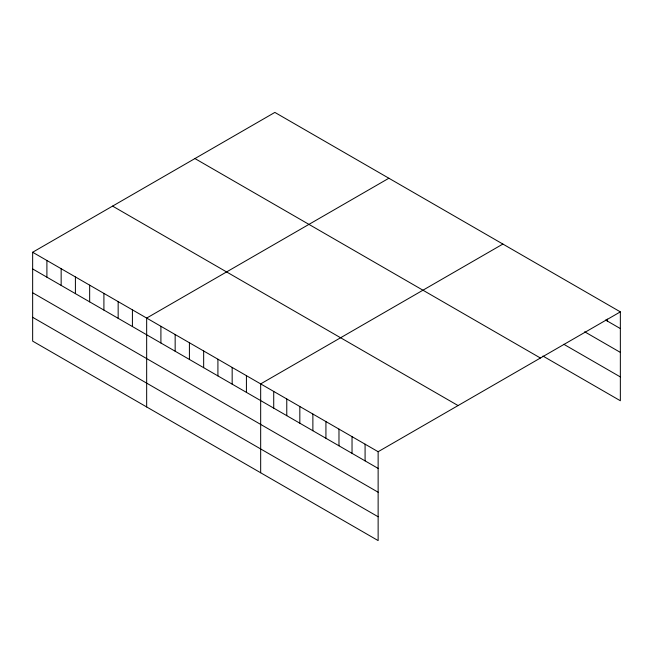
<?xml version="1.0" encoding="UTF-8"?>
<svg xmlns="http://www.w3.org/2000/svg" width="653" height="653" viewBox="0 0 653 653"><rect width="100%" height="100%" fill="white"/><g stroke="black" fill="none" stroke-linecap="round" stroke-linejoin="round"><path stroke-width="0.98" d="M32.65 252.254L378.136 451.713L378.136 540.586L32.65 341.127L32.65 252.254L274.864 112.414L620.35 311.873L620.35 400.746L542.912 356.04M388.878 178.236L146.664 318.076L146.664 406.95M502.883 244.059L260.669 383.899L260.669 472.772M378.136 451.713L620.35 311.873M605.56 320.027L620.35 328.573M584.672 331.789L620.35 352.391M563.792 344.278L620.35 376.928M194.937 158.557L540.423 358.024M112.577 206.103L458.063 405.57M32.65 268.946L378.136 468.413M32.65 292.764L378.136 492.231M32.65 317.309L378.136 516.768M607.298 319.072L607.298 321.031M365.084 444.179L365.084 460.879M352.032 436.645L352.032 453.337M338.98 429.111L338.98 445.803M325.929 421.577L325.929 438.269M312.877 414.043L312.877 430.735M299.825 406.501L299.825 423.201M286.773 398.967L286.773 415.667M273.721 391.433L273.721 408.125M246.418 375.671L246.418 392.363M232.166 367.443L232.166 384.135M217.914 359.215L217.914 375.908M203.663 350.988L203.663 367.68M189.411 342.76L189.411 359.452M175.159 334.532L175.159 351.224M160.907 326.304L160.907 342.996M132.412 309.849L132.412 326.541M118.16 301.621L118.16 318.313M103.909 293.393L103.909 310.085M89.657 285.165L89.657 301.857M75.405 276.937L75.405 293.63M61.153 268.709L61.153 285.402M46.902 260.482L46.902 277.174"/></g></svg>
